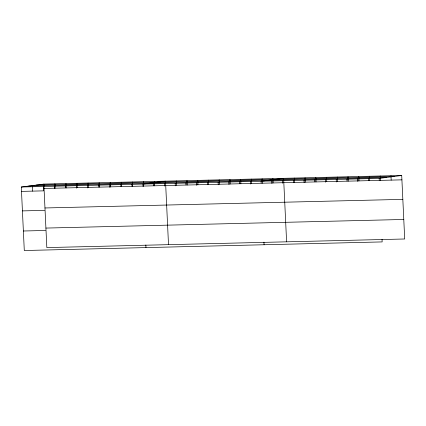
<?xml version="1.0" encoding="UTF-8"?>
<svg xmlns="http://www.w3.org/2000/svg" width="426" height="426" viewBox="0 0 426 426"><rect width="100%" height="100%" fill="white"/><g stroke="black" fill="none" stroke-linecap="round" stroke-linejoin="round"><path stroke-width="0.64" d="M382.037 239.316L382.159 241.915L24.293 250.52L21.3 187.014L43.841 184.085L401.707 175.48L404.7 238.986L46.833 247.586L43.841 184.085M21.3 187.014L379.167 178.414L401.707 175.48M36.402 185.049L394.268 176.449M28.739 186.045L386.606 177.445M44.048 188.457L401.91 179.852M21.508 191.386L43.628 190.853L43.42 186.481M44.964 207.968L402.831 199.368M22.429 210.902L44.549 210.369M45.917 228.075L403.779 219.47M23.377 231.004L45.497 230.471M390.967 175.741L391.174 180.113M380.232 175.997L380.439 180.368M379.167 178.414L379.252 180.283M369.496 176.252L369.704 180.629M368.431 178.67L368.517 180.544M358.761 176.513L358.969 180.885M357.691 178.931L357.813 181.428M348.026 176.769L348.234 181.146M346.956 179.186L347.046 181.061M337.291 177.03L337.493 181.401M336.22 179.442L336.338 181.945M326.556 177.285L326.758 181.657M325.485 179.703L325.602 182.2M315.815 177.546L316.023 181.918M314.75 179.958L314.835 181.833M305.08 177.802L305.288 182.174M304.015 180.219L304.132 182.717M294.345 178.063L294.552 182.435M293.28 180.475L293.365 182.349M286.602 241.824L283.61 178.318L261.069 181.252L261.159 183.127M282.539 180.736L282.662 183.233M272.874 178.579L273.082 182.951M271.804 180.991L271.921 183.489M262.139 178.835L262.341 183.207M263.939 242.154L264.067 244.758M251.404 179.096L251.606 183.468M250.334 181.508L250.451 184.005M240.663 179.351L240.871 183.723M239.598 181.769L239.684 183.638M229.928 179.612L230.136 183.984M228.863 182.024L228.98 184.522M219.193 179.868L219.401 184.24M218.128 182.285L218.245 184.783M208.458 180.123L208.665 184.501M207.387 182.541L207.478 184.415M197.723 180.384L197.93 184.756M196.652 182.797L196.769 185.299M186.987 180.64L187.195 185.012M185.917 183.058L186.008 184.932M176.252 180.901L176.455 185.273M175.182 183.313L175.299 185.816M168.51 244.662L165.517 181.156L142.976 184.091L143.093 186.588M164.447 183.574L164.564 186.071M154.452 181.423L154.659 185.795M153.711 183.83L153.797 185.704M143.392 181.689L143.599 186.061M145.846 244.993L145.969 247.597M132.332 181.955L132.539 186.327M131.911 184.357L132.001 186.231M121.272 182.221L121.474 186.593M120.851 184.623L120.941 186.497M110.206 182.488L110.414 186.86M109.791 184.889L109.908 187.387M99.146 182.754L99.354 187.126M98.731 185.15L98.816 187.025M88.086 183.02L88.294 187.392M87.665 185.416L87.788 187.919M77.026 183.286L77.228 187.658M76.605 185.683L76.723 188.185M65.961 183.553L66.168 187.925M65.545 185.949L65.636 187.823M54.901 183.819L55.108 188.191M54.485 186.215L54.603 188.713M32.36 186.748L32.568 191.12"/></g></svg>
